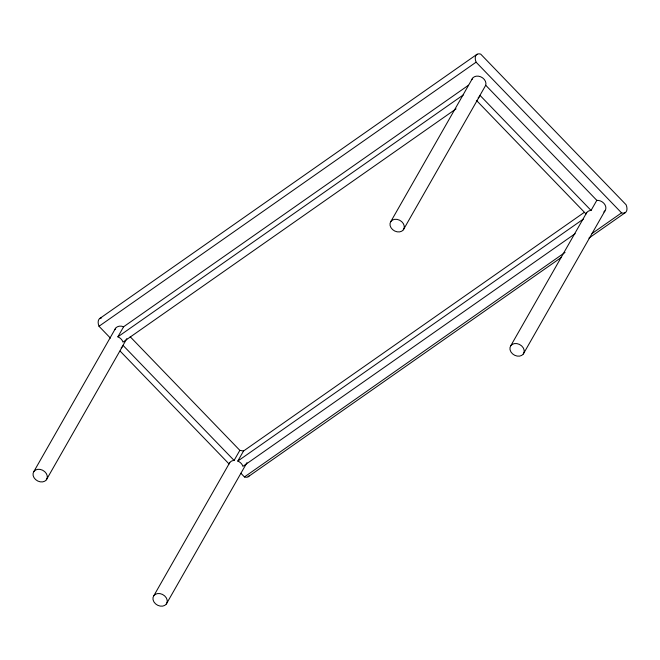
<?xml version="1.0" encoding="UTF-8"?>
<svg xmlns="http://www.w3.org/2000/svg" width="660" height="660" viewBox="0 0 660 660"><rect width="100%" height="100%" fill="white"/><g stroke="black" fill="none" stroke-linecap="round" stroke-linejoin="round"><path stroke-width="0.99" d="M33.932 471.413L115.591 328.251M456.068 108.85L122.974 342.119A7.524 5.923 29.7 0 0 117.876 336.839L123.626 326.758L468.517 85.214M46.398 479.803A7.524 5.923 29.7 0 0 40.111 469.384A7.524 5.923 29.7 0 0 33.99 477.642A7.524 5.923 29.7 0 0 46.398 479.803L122.306 346.723M121.176 347.812A7.524 5.923 29.7 0 0 123.007 345.345L126.835 338.621M153.862 595.658L229.771 462.577M120.112 351.079L229.061 463.955A7.524 5.923 29.7 0 1 234.094 460.433L239.844 450.351L243.548 450.994L584.224 212.404M575.149 233.681L242.905 466.364A7.524 5.923 29.7 0 0 237.798 461.076L243.548 450.994M166.32 604.048A7.524 5.923 29.7 0 0 160.033 593.62A7.524 5.923 29.7 0 0 153.912 601.887A7.524 5.923 29.7 0 0 166.32 604.048L246.955 462.677M390.91 221.413L472.568 78.251M478.145 97.812A7.524 5.923 29.7 0 0 479.977 95.345L485.727 85.264A7.524 5.923 29.7 0 0 480.595 76.75A7.524 5.923 29.7 0 0 471.859 79.629M403.367 229.804A7.524 5.923 29.7 0 0 397.081 219.376A7.524 5.923 29.7 0 0 390.959 227.642A7.524 5.923 29.7 0 0 403.367 229.804L479.276 96.723M510.832 345.65L586.74 212.57M476.371 100.337L586.039 213.947A7.524 5.923 29.7 0 1 591.063 210.424L596.813 200.343L485.727 85.264M523.297 354.04A7.524 5.923 29.7 0 0 517.011 343.621A7.524 5.923 29.7 0 0 510.889 351.879A7.524 5.923 29.7 0 0 523.297 354.04L604.956 210.878M99.932 318.376L477.023 54.285M110.418 338.093L99.008 326.271L476.091 62.18A9.405 5.437 55 0 1 480.694 54.12L626.134 204.798A9.405 5.437 55 0 1 621.538 212.858L592.012 233.541M117.876 336.839L463.609 94.702M237.798 461.076L583.539 218.947M240.883 473.253L244.447 476.949L565.018 252.442M248.127 476.776L561.099 257.59M588.934 238.095L625.21 212.693M476.091 62.18L621.538 212.858M479.977 95.345L591.063 210.424M130.177 336.74L239.844 450.351M123.007 345.345L234.094 460.433M99.008 326.271A9.405 5.437 55 0 1 101.607 317.897M249.307 475.555A9.405 5.437 55 0 1 244.447 476.949M596.813 200.343A7.524 5.923 29.7 0 1 604.898 204.649A7.524 5.923 29.7 0 1 603.826 211.975M114.889 329.629A7.524 5.923 29.7 0 1 123.626 326.758"/></g></svg>
